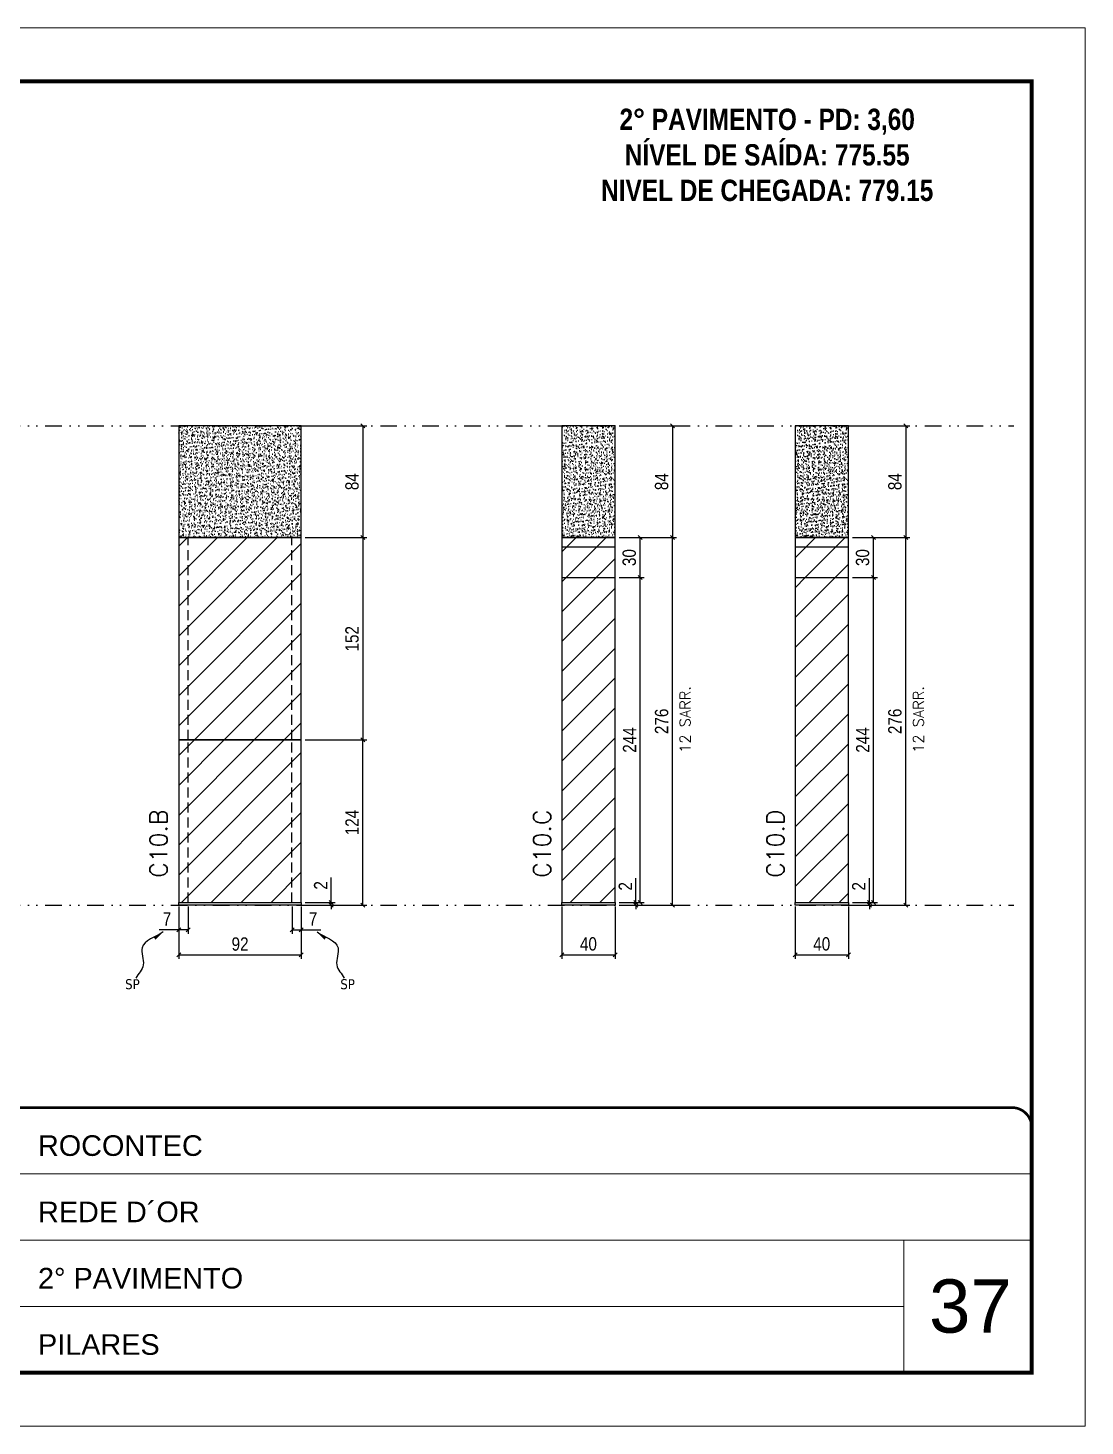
# Model space of a CAD drawing. Extents: x 2949 to 9203, y -16089 to 12527.
# Drawn here: x 3640 to 4434, y 1140 to 2190 of the extents above; entities that cross this region are included whole.
import ezdxf

# ---------------------------------------------------------------- set-up
doc = ezdxf.new("R2010")
doc.units = 0
for name, pattern in [('CONTINUO', [0]), ('DASHED', [0.75, 0.5, -0.25]), ('DIVIDE2', [0.625, 0.25, -0.125, 0, -0.125, 0, -0.125]), ('HIDDEN', [0.375, 0.25, -0.125])]:
    doc.linetypes.add(name, pattern=pattern)
for name, color, linetype, lineweight in [('CARIMBO', 255, 'Continuous', 9), ('Folhas', 255, 'Continuous', 9), ('Hachura', 251, 'Continuous', 9), ('SARRAFO DE PRESSAO', 251, 'DASHED', 9), ('Texto Seção', 7, 'Continuous', 15)]:
    doc.layers.add(name, color=color, linetype=linetype, lineweight=lineweight)
for name, color, linetype in [('COTA', 241, 'Continuous'), ('cotas', 4, 'Continuous'), ('NOMENCLATURA', 7, 'Continuous'), ('Nível', 160, 'Continuous'), ('Painéis', 200, 'Continuous'), ('SARR_2.2x7', 40, 'Continuous'), ('Sarrafo de Pressão', 42, 'HIDDEN'), ('texto', 7, 'Continuous')]:
    doc.layers.add(name, color=color, linetype=linetype)
doc.styles.add('ARIAL', font='arial.ttf')
doc.styles.add('COTA TECNICA', font='techl___.ttf', dxfattribs={"height": 10})
doc.styles.add('COTA TECNICA-50', font='techl___.ttf', dxfattribs={"height": 10})
doc.styles.add('REGUA-120', font='ROMANS.shx', dxfattribs={"height": 15})
doc.styles.add('ROMANC', font='techb___.ttf', dxfattribs={"height": 2.5})
doc.styles.add('ROMANS', font='romans.shx')
doc.styles.get("Standard").update_dxf_attribs({"font": 'arial.ttf'})
doc.dimstyles.new('COTA PAINEL-50', dxfattribs={"dimtxt": 10, "dimasz": 3, "dimexe": 3, "dimexo": 3, "dimgap": 3, "dimtad": 1, "dimdec": 1, "dimzin": 12, "dimdsep": 46, "dimtxsty": 'COTA TECNICA-50', "dimblk1": 'OBLIQUE', "dimblk2": 'OBLIQUE', "dimsah": 1, "dimcen": 0.9, "dimclrd": 4, "dimclre": 4, "dimclrt": 240, "dimadec": 1, "dimazin": 3, "dimtfac": 1, "dimtdec": 1, "dimtmove": 0, "dimatfit": 3, "dimfxl": 1, "dimtolj": 1, "dimtzin": 12, "dimarcsym": 0})
doc.dimstyles.new('PAINEL', dxfattribs={"dimtxt": 10, "dimasz": 3, "dimexe": 3, "dimexo": 3, "dimgap": 3, "dimtad": 1, "dimdec": 1, "dimzin": 12, "dimdsep": 46, "dimtxsty": 'COTA TECNICA', "dimblk1": 'OBLIQUE', "dimblk2": 'OBLIQUE', "dimsah": 1, "dimcen": 0.9, "dimclrd": 4, "dimclre": 4, "dimclrt": 240, "dimadec": 1, "dimazin": 3, "dimtfac": 1, "dimtdec": 1, "dimtmove": 0, "dimatfit": 3, "dimfxl": 1, "dimtolj": 1, "dimtzin": 12, "dimarcsym": 0})
doc.dimstyles.get("Standard").update_dxf_attribs({"dimtxt": 0.18, "dimasz": 0.18, "dimexe": 0.18, "dimexo": 0.0625, "dimgap": 0.09, "dimtad": 0, "dimtih": 1, "dimtoh": 1, "dimdec": 4, "dimzin": 0, "dimdsep": 46, "dimtxsty": 'Standard', "dimcen": 0.09, "dimadec": 0, "dimazin": 0, "dimtfac": 1, "dimtdec": 4, "dimtofl": 0, "dimtmove": 0, "dimatfit": 3, "dimfxl": 1, "dimtolj": 1, "dimtzin": 0, "dimarcsym": 0})

# ---------------------------------------------------------------- blocks, each defined once
blk = doc.blocks.new('9999999999')
at = {"color": 30, "linetype": 'CONTINUO'}
for p, q in [((98564.6, 34379.6), (99584, 34379.6)), ((98564.6, 34329.8), (99488, 34329.8)), ((99584, 34329.8), (99488, 34329.8)), ((99488, 34329.8), (99488, 34230.2)), ((98564.6, 34280), (99488, 34280))]:
    blk.add_line(p, q, dxfattribs=at)
at = {"color": 30, "linetype": 'CONTINUO', "const_width": 2}
blk.add_lwpolyline([(99584, 34230.2), (99584, 34414.4, 0.414214), (99569, 34429.4), (98229, 34429.4, 0.414214), (98214, 34414.4), (98214, 34245.2, 0.414214), (98229, 34230.2), (99584, 34230.2)], format="xyb", dxfattribs=at)
at = {"layer": 'Folhas'}
blk.add_lwpolyline([(98139, 34190.2), (99624, 34190.2), (99624, 35240.2), (98139, 35240.2)], close=True, dxfattribs=at)
at = {"layer": 'Folhas', "color": 30, "const_width": 3}
blk.add_lwpolyline([(98214, 34230.2), (99584, 34230.2), (99584, 35200.2), (98214, 35200.2)], close=True, dxfattribs=at)
at = {"color": 7, "linetype": 'Continuous', "ltscale": 5, "style": 'ARIAL'}
for s, height, p in [('ROCONTEC', 15.48, (98837.7, 34393.1)), ('REDE D´OR', 15.48, (98837.7, 34343.3)), ('2° PAVIMENTO', 15.483, (98837.7, 34293.5)), ('PILARES', 15.48, (98837.7, 34243.7))]:
    blk.add_text(s, height=height, dxfattribs=at).set_placement(p)
blk = doc.blocks.new('_Oblique')
at = {"color": 0, "linetype": 'ByBlock', "lineweight": -2}
blk.add_line((-0.5, -0.5), (0.5, 0.5), dxfattribs=at)
blk = doc.blocks.new('*D1246')
at = {"layer": 'COTA', "color": 4, "lineweight": -2, "transparency": 16777216}
for p, q in [((3753.5, 1529.8), (3753.5, 1490.4)), ((3845.5, 1529.8), (3845.5, 1490.4)), ((3753.5, 1493.4), (3845.5, 1493.4))]:
    blk.add_line(p, q, dxfattribs=at)
at = {"layer": 'Defpoints', "color": 0, "transparency": 16777216}
for p in [(3753.5, 1532.8), (3845.5, 1532.8), (3845.5, 1493.4)]:
    blk.add_point(p, dxfattribs=at)
at = {"layer": 'COTA', "color": 4, "lineweight": -2, "transparency": 16777216, "xscale": 3, "yscale": 3, "zscale": 3, "rotation": 180}
blk.add_blockref('_Oblique', (3753.5, 1493.4), dxfattribs=at)
at = {"layer": 'COTA', "color": 4, "lineweight": -2, "transparency": 16777216, "xscale": 3, "yscale": 3, "zscale": 3}
blk.add_blockref('_Oblique', (3845.5, 1493.4), dxfattribs=at)
at = {"layer": 'COTA', "color": 240, "transparency": 16777216, "insert": (3799.5, 1501.5), "char_height": 10, "attachment_point": 5, "style": 'COTA TECNICA'}
blk.add_mtext('\\A1;92', dxfattribs=at)
blk = doc.blocks.new('*D1247')
at = {"layer": 'COTA', "color": 4, "lineweight": -2, "transparency": 16777216}
for p, q in [((3848.5, 1654.8), (3894.7, 1654.8)), ((3891.7, 1530.8), (3891.7, 1654.8)), ((3848.5, 1530.8), (3894.7, 1530.8))]:
    blk.add_line(p, q, dxfattribs=at)
at = {"layer": 'Defpoints', "color": 0, "transparency": 16777216}
for p in [(3845.5, 1654.8), (3891.7, 1654.8), (3845.5, 1530.8)]:
    blk.add_point(p, dxfattribs=at)
at = {"layer": 'COTA', "color": 4, "lineweight": -2, "transparency": 16777216, "xscale": 3, "yscale": 3, "zscale": 3}
for p, rotation in [((3891.7, 1654.8), 90), ((3891.7, 1530.8), 270)]:
    blk.add_blockref('_Oblique', p, dxfattribs=dict(at, rotation=rotation))
at = {"layer": 'COTA', "color": 240, "transparency": 16777216, "insert": (3883.6, 1592.8), "char_height": 10, "attachment_point": 5, "rotation": 90, "style": 'COTA TECNICA-50'}
blk.add_mtext('\\A1;124', dxfattribs=at)
blk = doc.blocks.new('*D1248')
at = {"layer": 'COTA', "color": 4, "lineweight": -2, "transparency": 16777216}
for p, q in [((3868, 1532.8), (3868, 1551.6)), ((3848.5, 1532.8), (3871, 1532.8)), ((3848.5, 1530.8), (3871, 1530.8)), ((3868, 1530.8), (3868, 1532.8)), ((3868, 1530.8), (3868, 1527.8))]:
    blk.add_line(p, q, dxfattribs=at)
at = {"layer": 'Defpoints', "color": 0, "transparency": 16777216}
for p in [(3845.5, 1532.8), (3845.5, 1530.8), (3868, 1530.8)]:
    blk.add_point(p, dxfattribs=at)
at = {"layer": 'COTA', "color": 4, "lineweight": -2, "transparency": 16777216, "xscale": 3, "yscale": 3, "zscale": 3}
for p, rotation in [((3868, 1532.8), 270), ((3868, 1530.8), 90)]:
    blk.add_blockref('_Oblique', p, dxfattribs=dict(at, rotation=rotation))
at = {"layer": 'COTA', "color": 240, "transparency": 16777216, "insert": (3860, 1545.6), "char_height": 10, "attachment_point": 5, "rotation": 90, "style": 'COTA TECNICA-50'}
blk.add_mtext('\\A1;2', dxfattribs=at)
blk = doc.blocks.new('*D1249')
at = {"layer": 'COTA', "color": 4, "linetype": 'ByBlock', "lineweight": -2, "transparency": 16777216}
for p, q in [((3848.5, 1890.8), (3894.7, 1890.8)), ((3891.7, 1890.8), (3891.7, 1806.8)), ((3848.5, 1806.8), (3894.7, 1806.8))]:
    blk.add_line(p, q, dxfattribs=at)
at = {"layer": 'Defpoints', "color": 0, "linetype": 'ByBlock', "transparency": 16777216}
for p in [(3845.5, 1890.8), (3845.5, 1806.8), (3891.7, 1806.8)]:
    blk.add_point(p, dxfattribs=at)
at = {"layer": 'COTA', "color": 4, "linetype": 'ByBlock', "lineweight": -2, "transparency": 16777216, "xscale": 3, "yscale": 3, "zscale": 3}
for p, rotation in [((3891.7, 1890.8), 90), ((3891.7, 1806.8), 270)]:
    blk.add_blockref('_Oblique', p, dxfattribs=dict(at, rotation=rotation))
at = {"layer": 'COTA', "color": 240, "linetype": 'ByBlock', "transparency": 16777216, "insert": (3883.6, 1848.8), "char_height": 10, "attachment_point": 5, "rotation": 90, "style": 'COTA TECNICA'}
blk.add_mtext('\\A1;84', dxfattribs=at)
blk = doc.blocks.new('*D1270')
at = {"layer": 'COTA', "color": 4, "linetype": 'ByBlock', "lineweight": -2, "transparency": 16777216}
for p, q in [((3848.5, 1806.8), (3894.7, 1806.8)), ((3891.7, 1806.8), (3891.7, 1654.8)), ((3848.5, 1654.8), (3894.7, 1654.8))]:
    blk.add_line(p, q, dxfattribs=at)
at = {"layer": 'Defpoints', "color": 0, "linetype": 'ByBlock', "transparency": 16777216}
for p in [(3845.5, 1806.8), (3845.5, 1654.8), (3891.7, 1654.8)]:
    blk.add_point(p, dxfattribs=at)
at = {"layer": 'COTA', "color": 4, "linetype": 'ByBlock', "lineweight": -2, "transparency": 16777216, "xscale": 3, "yscale": 3, "zscale": 3}
for p, rotation in [((3891.7, 1806.8), 90), ((3891.7, 1654.8), 270)]:
    blk.add_blockref('_Oblique', p, dxfattribs=dict(at, rotation=rotation))
at = {"layer": 'COTA', "color": 240, "linetype": 'ByBlock', "transparency": 16777216, "insert": (3883.6, 1730.8), "char_height": 10, "attachment_point": 5, "rotation": 90, "style": 'COTA TECNICA'}
blk.add_mtext('\\A1;152', dxfattribs=at)
blk = doc.blocks.new('*D1250')
at = {"layer": 'COTA', "color": 4, "lineweight": -2, "transparency": 16777216}
for p, q in [((4041.1, 1529.8), (4041.1, 1490.5)), ((4081.1, 1529.8), (4081.1, 1490.5)), ((4041.1, 1493.5), (4081.1, 1493.5))]:
    blk.add_line(p, q, dxfattribs=at)
at = {"layer": 'Defpoints', "color": 0, "transparency": 16777216}
for p in [(4041.1, 1532.8), (4081.1, 1532.8), (4081.1, 1493.5)]:
    blk.add_point(p, dxfattribs=at)
at = {"layer": 'COTA', "color": 4, "lineweight": -2, "transparency": 16777216, "xscale": 3, "yscale": 3, "zscale": 3, "rotation": 180}
blk.add_blockref('_Oblique', (4041.1, 1493.5), dxfattribs=at)
at = {"layer": 'COTA', "color": 4, "lineweight": -2, "transparency": 16777216, "xscale": 3, "yscale": 3, "zscale": 3}
blk.add_blockref('_Oblique', (4081.1, 1493.5), dxfattribs=at)
at = {"layer": 'COTA', "color": 240, "transparency": 16777216, "insert": (4061.1, 1501.6), "char_height": 10, "attachment_point": 5, "style": 'COTA TECNICA'}
blk.add_mtext('\\A1;40', dxfattribs=at)
blk = doc.blocks.new('*D1251')
at = {"layer": 'COTA', "color": 4, "lineweight": -2, "transparency": 16777216}
for p, q in [((4084.1, 1806.8), (4127.2, 1806.8)), ((4124.2, 1530.8), (4124.2, 1806.8)), ((4084.1, 1530.8), (4127.2, 1530.8))]:
    blk.add_line(p, q, dxfattribs=at)
at = {"layer": 'Defpoints', "color": 0, "transparency": 16777216}
for p in [(4081.1, 1806.8), (4124.2, 1806.8), (4081.1, 1530.8)]:
    blk.add_point(p, dxfattribs=at)
at = {"layer": 'COTA', "color": 4, "lineweight": -2, "transparency": 16777216, "xscale": 3, "yscale": 3, "zscale": 3}
for p, rotation in [((4124.2, 1806.8), 90), ((4124.2, 1530.8), 270)]:
    blk.add_blockref('_Oblique', p, dxfattribs=dict(at, rotation=rotation))
at = {"layer": 'COTA', "color": 240, "transparency": 16777216, "insert": (4116.1, 1668.8), "char_height": 10, "attachment_point": 5, "rotation": 90, "style": 'COTA TECNICA'}
blk.add_mtext('\\A1;276', dxfattribs=at)
blk = doc.blocks.new('*D1252')
at = {"layer": 'COTA', "color": 4, "lineweight": -2, "transparency": 16777216}
for p, q in [((4096.8, 1532.8), (4096.8, 1551)), ((4084.1, 1532.8), (4099.8, 1532.8)), ((4084.1, 1530.8), (4099.8, 1530.8)), ((4096.8, 1530.8), (4096.8, 1532.8)), ((4096.8, 1530.8), (4096.8, 1527.8))]:
    blk.add_line(p, q, dxfattribs=at)
at = {"layer": 'Defpoints', "color": 0, "transparency": 16777216}
for p in [(4081.1, 1532.8), (4081.1, 1530.8), (4096.8, 1532.8)]:
    blk.add_point(p, dxfattribs=at)
at = {"layer": 'COTA', "color": 4, "lineweight": -2, "transparency": 16777216, "xscale": 3, "yscale": 3, "zscale": 3}
for p, rotation in [((4096.8, 1532.8), 270), ((4096.8, 1530.8), 90)]:
    blk.add_blockref('_Oblique', p, dxfattribs=dict(at, rotation=rotation))
at = {"layer": 'COTA', "color": 240, "transparency": 16777216, "insert": (4088.8, 1544.9), "char_height": 10, "attachment_point": 5, "rotation": 90, "style": 'COTA TECNICA-50'}
blk.add_mtext('\\A1;2', dxfattribs=at)
blk = doc.blocks.new('*D1271')
at = {"layer": 'COTA', "color": 4, "linetype": 'ByBlock', "lineweight": -2, "transparency": 16777216}
for p, q in [((4084.1, 1776.8), (4103, 1776.8)), ((4100, 1532.8), (4100, 1776.8)), ((4084.1, 1532.8), (4103, 1532.8))]:
    blk.add_line(p, q, dxfattribs=at)
at = {"layer": 'Defpoints', "color": 0, "linetype": 'ByBlock', "transparency": 16777216}
for p in [(4081.1, 1776.8), (4100, 1776.8), (4081.1, 1532.8)]:
    blk.add_point(p, dxfattribs=at)
at = {"layer": 'COTA', "color": 4, "linetype": 'ByBlock', "lineweight": -2, "transparency": 16777216, "xscale": 3, "yscale": 3, "zscale": 3}
for p, rotation in [((4100, 1776.8), 90), ((4100, 1532.8), 270)]:
    blk.add_blockref('_Oblique', p, dxfattribs=dict(at, rotation=rotation))
at = {"layer": 'COTA', "color": 240, "linetype": 'ByBlock', "transparency": 16777216, "insert": (4092, 1654.8), "char_height": 10, "attachment_point": 5, "rotation": 90, "style": 'COTA TECNICA'}
blk.add_mtext('\\A1;244', dxfattribs=at)
blk = doc.blocks.new('*D1272')
at = {"layer": 'COTA', "color": 4, "linetype": 'ByBlock', "lineweight": -2, "transparency": 16777216}
for p, q in [((4084.1, 1806.8), (4103, 1806.8)), ((4100, 1776.8), (4100, 1806.8)), ((4084.1, 1776.8), (4103, 1776.8))]:
    blk.add_line(p, q, dxfattribs=at)
at = {"layer": 'Defpoints', "color": 0, "linetype": 'ByBlock', "transparency": 16777216}
for p in [(4081.1, 1806.8), (4100, 1806.8), (4081.1, 1776.8)]:
    blk.add_point(p, dxfattribs=at)
at = {"layer": 'COTA', "color": 4, "linetype": 'ByBlock', "lineweight": -2, "transparency": 16777216, "xscale": 3, "yscale": 3, "zscale": 3}
for p, rotation in [((4100, 1806.8), 90), ((4100, 1776.8), 270)]:
    blk.add_blockref('_Oblique', p, dxfattribs=dict(at, rotation=rotation))
at = {"layer": 'COTA', "color": 240, "linetype": 'ByBlock', "transparency": 16777216, "insert": (4091.8, 1791.8), "char_height": 10, "attachment_point": 5, "rotation": 90, "style": 'COTA TECNICA'}
blk.add_mtext('\\A1;30', dxfattribs=at)
blk = doc.blocks.new('*D1253')
at = {"layer": 'COTA', "color": 4, "lineweight": -2, "transparency": 16777216}
for p, q in [((4216.3, 1529.8), (4216.3, 1490.5)), ((4256.3, 1529.8), (4256.3, 1490.5)), ((4216.3, 1493.5), (4256.3, 1493.5))]:
    blk.add_line(p, q, dxfattribs=at)
at = {"layer": 'Defpoints', "color": 0, "transparency": 16777216}
for p in [(4216.3, 1532.8), (4256.3, 1532.8), (4256.3, 1493.5)]:
    blk.add_point(p, dxfattribs=at)
at = {"layer": 'COTA', "color": 4, "lineweight": -2, "transparency": 16777216, "xscale": 3, "yscale": 3, "zscale": 3, "rotation": 180}
blk.add_blockref('_Oblique', (4216.3, 1493.5), dxfattribs=at)
at = {"layer": 'COTA', "color": 4, "lineweight": -2, "transparency": 16777216, "xscale": 3, "yscale": 3, "zscale": 3}
blk.add_blockref('_Oblique', (4256.3, 1493.5), dxfattribs=at)
at = {"layer": 'COTA', "color": 240, "transparency": 16777216, "insert": (4236.3, 1501.6), "char_height": 10, "attachment_point": 5, "style": 'COTA TECNICA'}
blk.add_mtext('\\A1;40', dxfattribs=at)
blk = doc.blocks.new('*D1254')
at = {"layer": 'COTA', "color": 4, "lineweight": -2, "transparency": 16777216}
for p, q in [((4259.3, 1806.8), (4302.4, 1806.8)), ((4299.4, 1530.8), (4299.4, 1806.8)), ((4259.3, 1530.8), (4302.4, 1530.8))]:
    blk.add_line(p, q, dxfattribs=at)
at = {"layer": 'Defpoints', "color": 0, "transparency": 16777216}
for p in [(4256.3, 1806.8), (4299.4, 1806.8), (4256.3, 1530.8)]:
    blk.add_point(p, dxfattribs=at)
at = {"layer": 'COTA', "color": 4, "lineweight": -2, "transparency": 16777216, "xscale": 3, "yscale": 3, "zscale": 3}
for p, rotation in [((4299.4, 1806.8), 90), ((4299.4, 1530.8), 270)]:
    blk.add_blockref('_Oblique', p, dxfattribs=dict(at, rotation=rotation))
at = {"layer": 'COTA', "color": 240, "transparency": 16777216, "insert": (4291.3, 1668.8), "char_height": 10, "attachment_point": 5, "rotation": 90, "style": 'COTA TECNICA'}
blk.add_mtext('\\A1;276', dxfattribs=at)
blk = doc.blocks.new('*D1255')
at = {"layer": 'COTA', "color": 4, "lineweight": -2, "transparency": 16777216}
for p, q in [((4272.1, 1532.8), (4272.1, 1551)), ((4259.3, 1532.8), (4275.1, 1532.8)), ((4259.3, 1530.8), (4275.1, 1530.8)), ((4272.1, 1530.8), (4272.1, 1532.8)), ((4272.1, 1530.8), (4272.1, 1527.8))]:
    blk.add_line(p, q, dxfattribs=at)
at = {"layer": 'Defpoints', "color": 0, "transparency": 16777216}
for p in [(4256.3, 1532.8), (4256.3, 1530.8), (4272.1, 1532.8)]:
    blk.add_point(p, dxfattribs=at)
at = {"layer": 'COTA', "color": 4, "lineweight": -2, "transparency": 16777216, "xscale": 3, "yscale": 3, "zscale": 3}
for p, rotation in [((4272.1, 1532.8), 270), ((4272.1, 1530.8), 90)]:
    blk.add_blockref('_Oblique', p, dxfattribs=dict(at, rotation=rotation))
at = {"layer": 'COTA', "color": 240, "transparency": 16777216, "insert": (4264.1, 1544.9), "char_height": 10, "attachment_point": 5, "rotation": 90, "style": 'COTA TECNICA-50'}
blk.add_mtext('\\A1;2', dxfattribs=at)
blk = doc.blocks.new('*D1273')
at = {"layer": 'COTA', "color": 4, "linetype": 'ByBlock', "lineweight": -2, "transparency": 16777216}
for p, q in [((4259.3, 1776.8), (4278.2, 1776.8)), ((4275.2, 1532.8), (4275.2, 1776.8)), ((4259.3, 1532.8), (4278.2, 1532.8))]:
    blk.add_line(p, q, dxfattribs=at)
at = {"layer": 'Defpoints', "color": 0, "linetype": 'ByBlock', "transparency": 16777216}
for p in [(4256.3, 1776.8), (4275.2, 1776.8), (4256.3, 1532.8)]:
    blk.add_point(p, dxfattribs=at)
at = {"layer": 'COTA', "color": 4, "linetype": 'ByBlock', "lineweight": -2, "transparency": 16777216, "xscale": 3, "yscale": 3, "zscale": 3}
for p, rotation in [((4275.2, 1776.8), 90), ((4275.2, 1532.8), 270)]:
    blk.add_blockref('_Oblique', p, dxfattribs=dict(at, rotation=rotation))
at = {"layer": 'COTA', "color": 240, "linetype": 'ByBlock', "transparency": 16777216, "insert": (4267.1, 1654.8), "char_height": 10, "attachment_point": 5, "rotation": 90, "style": 'COTA TECNICA'}
blk.add_mtext('\\A1;244', dxfattribs=at)
blk = doc.blocks.new('*D1274')
at = {"layer": 'COTA', "color": 4, "linetype": 'ByBlock', "lineweight": -2, "transparency": 16777216}
for p, q in [((4259.3, 1806.8), (4278.2, 1806.8)), ((4275.2, 1776.8), (4275.2, 1806.8)), ((4259.3, 1776.8), (4278.2, 1776.8))]:
    blk.add_line(p, q, dxfattribs=at)
at = {"layer": 'Defpoints', "color": 0, "linetype": 'ByBlock', "transparency": 16777216}
for p in [(4256.3, 1806.8), (4275.2, 1806.8), (4256.3, 1776.8)]:
    blk.add_point(p, dxfattribs=at)
at = {"layer": 'COTA', "color": 4, "linetype": 'ByBlock', "lineweight": -2, "transparency": 16777216, "xscale": 3, "yscale": 3, "zscale": 3}
for p, rotation in [((4275.2, 1806.8), 90), ((4275.2, 1776.8), 270)]:
    blk.add_blockref('_Oblique', p, dxfattribs=dict(at, rotation=rotation))
at = {"layer": 'COTA', "color": 240, "linetype": 'ByBlock', "transparency": 16777216, "insert": (4267, 1791.8), "char_height": 10, "attachment_point": 5, "rotation": 90, "style": 'COTA TECNICA'}
blk.add_mtext('\\A1;30', dxfattribs=at)
blk = doc.blocks.new('*D1275')
at = {"layer": 'cotas', "color": 4, "linetype": 'ByBlock', "lineweight": -2, "transparency": 16777216}
for p, q in [((4084.1, 1890.8), (4127.2, 1890.8)), ((4124.2, 1890.8), (4124.2, 1806.8)), ((4084.1, 1806.8), (4127.2, 1806.8))]:
    blk.add_line(p, q, dxfattribs=at)
at = {"layer": 'Defpoints', "color": 0, "linetype": 'ByBlock', "transparency": 16777216}
for p in [(4081.1, 1890.8), (4081.1, 1806.8), (4124.2, 1806.8)]:
    blk.add_point(p, dxfattribs=at)
at = {"layer": 'cotas', "color": 4, "linetype": 'ByBlock', "lineweight": -2, "transparency": 16777216, "xscale": 3, "yscale": 3, "zscale": 3}
for p, rotation in [((4124.2, 1890.8), 90), ((4124.2, 1806.8), 270)]:
    blk.add_blockref('_Oblique', p, dxfattribs=dict(at, rotation=rotation))
at = {"layer": 'cotas', "color": 240, "linetype": 'ByBlock', "transparency": 16777216, "insert": (4116.1, 1848.8), "char_height": 10, "attachment_point": 5, "rotation": 90, "style": 'COTA TECNICA'}
blk.add_mtext('\\A1;84', dxfattribs=at)
blk = doc.blocks.new('*D1276')
at = {"layer": 'cotas', "color": 4, "linetype": 'ByBlock', "lineweight": -2, "transparency": 16777216}
for p, q in [((4259.3, 1890.8), (4302.4, 1890.8)), ((4299.4, 1890.8), (4299.4, 1806.8)), ((4259.3, 1806.8), (4302.4, 1806.8))]:
    blk.add_line(p, q, dxfattribs=at)
at = {"layer": 'Defpoints', "color": 0, "linetype": 'ByBlock', "transparency": 16777216}
for p in [(4256.3, 1890.8), (4256.3, 1806.8), (4299.4, 1806.8)]:
    blk.add_point(p, dxfattribs=at)
at = {"layer": 'cotas', "color": 4, "linetype": 'ByBlock', "lineweight": -2, "transparency": 16777216, "xscale": 3, "yscale": 3, "zscale": 3}
for p, rotation in [((4299.4, 1890.8), 90), ((4299.4, 1806.8), 270)]:
    blk.add_blockref('_Oblique', p, dxfattribs=dict(at, rotation=rotation))
at = {"layer": 'cotas', "color": 240, "linetype": 'ByBlock', "transparency": 16777216, "insert": (4291.3, 1848.8), "char_height": 10, "attachment_point": 5, "rotation": 90, "style": 'COTA TECNICA'}
blk.add_mtext('\\A1;84', dxfattribs=at)
blk = doc.blocks.new('*D1258')
at = {"layer": 'COTA', "color": 4, "lineweight": -2, "transparency": 16777216}
for p, q in [((3753.5, 1527.8), (3753.5, 1509.3)), ((3760.5, 1529.8), (3760.5, 1509.3)), ((3753.5, 1512.3), (3738.7, 1512.3)), ((3760.5, 1512.3), (3753.5, 1512.3))]:
    blk.add_line(p, q, dxfattribs=at)
at = {"layer": 'Defpoints', "color": 0, "transparency": 16777216}
for p in [(3753.5, 1530.8), (3760.5, 1532.8), (3753.5, 1512.3)]:
    blk.add_point(p, dxfattribs=at)
at = {"layer": 'COTA', "color": 4, "lineweight": -2, "transparency": 16777216, "xscale": 3, "yscale": 3, "zscale": 3, "rotation": 180}
blk.add_blockref('_Oblique', (3753.5, 1512.3), dxfattribs=at)
at = {"layer": 'COTA', "color": 4, "lineweight": -2, "transparency": 16777216, "xscale": 3, "yscale": 3, "zscale": 3}
blk.add_blockref('_Oblique', (3760.5, 1512.3), dxfattribs=at)
at = {"layer": 'COTA', "color": 240, "transparency": 16777216, "insert": (3744.6, 1520.4), "char_height": 10, "attachment_point": 5, "style": 'COTA TECNICA-50'}
blk.add_mtext('\\A1;7', dxfattribs=at)
blk = doc.blocks.new('*D1259')
at = {"layer": 'COTA', "color": 4, "lineweight": -2, "transparency": 16777216}
for p, q in [((3838.5, 1529.8), (3838.5, 1509.3)), ((3845.5, 1527.8), (3845.5, 1509.3)), ((3838.5, 1512.3), (3845.5, 1512.3)), ((3845.5, 1512.3), (3860.2, 1512.3))]:
    blk.add_line(p, q, dxfattribs=at)
at = {"layer": 'Defpoints', "color": 0, "transparency": 16777216}
for p in [(3838.5, 1532.8), (3845.5, 1530.8), (3845.5, 1512.3)]:
    blk.add_point(p, dxfattribs=at)
at = {"layer": 'COTA', "color": 4, "lineweight": -2, "transparency": 16777216, "xscale": 3, "yscale": 3, "zscale": 3, "rotation": 180}
blk.add_blockref('_Oblique', (3838.5, 1512.3), dxfattribs=at)
at = {"layer": 'COTA', "color": 4, "lineweight": -2, "transparency": 16777216, "xscale": 3, "yscale": 3, "zscale": 3}
blk.add_blockref('_Oblique', (3845.5, 1512.3), dxfattribs=at)
at = {"layer": 'COTA', "color": 240, "transparency": 16777216, "insert": (3854.3, 1520.4), "char_height": 10, "attachment_point": 5, "style": 'COTA TECNICA-50'}
blk.add_mtext('\\A1;7', dxfattribs=at)

msp = doc.modelspace()

# ---------------------------------------------------------------- hatches: boundary and pattern name
at = {"layer": 'COTA', "linetype": 'ByBlock'}
h = msp.add_hatch(dxfattribs=at)
h.set_pattern_fill('AR-CONC', color=256, scale=0.03)
h.set_pattern_definition([(50, (-126085.4665, -23839.0456), (5.46554007, -0.47817257), [0.5715, -6.2865]), (355, (-126085.4665, -23839.0456), (-1.05730264, 5.73170536), [0.4572, -5.02921753]), (100.4514447, (-126085.011, -23839.0855), (4.40823741, 5.25353256), [0.48570026, -5.34270734]), (46.1842, (-126085.4665, -23837.5216), (8.13237123, -1.26126984), [0.85725, -9.42975]), (96.6355576, (-126084.789, -23837.627), (7.122124, 7.42278374), [0.7285507, -8.01406824]), (351.184151, (-126085.4665, -23837.522), (7.122124, 7.42278374), [0.685799, -7.54379196]), (21, (-126084.7045, -23837.9026), (4.54843174, -3.06795595), [0.5715, -6.2865]), (326, (-126084.7045, -23837.9026), (1.85406085, 5.52563898), [0.4572, -5.0292]), (71.451445, (-126084.3255, -23838.1583), (6.40249258, 2.45768307), [0.48570026, -5.34269813]), (37.5, (-126085.4665, -23839.0456), (0.092658098, 2.536651166), [0, -4.96824, 0, -5.1054, 0, -5.04825]), (7.5, (-126085.4665, -23839.0456), (2.004589875, 3.005417245), [0, -2.91084, 0, -4.85394, 0, -1.92405]), (327.5, (-126087.1658, -23839.0456), (4.067717855, -0.17186232), [0, -1.905, 0, -5.9436, 0, -7.8867]), (317.5, (-126087.9278, -23839.0456), (4.44387544, 0.76279473), [0, -2.4765, 0, -3.94716, 0, -5.6007])])
h.paths.add_polyline_path([(3753.46, 1890.84), (3753.46, 1806.84), (3845.46, 1806.84), (3845.46, 1890.84)])
h = msp.add_hatch(dxfattribs=at)
h.set_pattern_fill('AR-CONC', color=256, scale=0.03)
h.set_pattern_definition([(50, (-126085.4665, -23862.0456), (5.46554007, -0.47817257), [0.5715, -6.2865]), (355, (-126085.4665, -23862.0456), (-1.05730264, 5.73170536), [0.4572, -5.02921753]), (100.4514447, (-126085.011, -23862.0855), (4.40823741, 5.25353256), [0.48570026, -5.34270734]), (46.1842, (-126085.4665, -23860.5216), (8.13237123, -1.26126984), [0.85725, -9.42975]), (96.6355576, (-126084.789, -23860.627), (7.122124, 7.42278374), [0.7285507, -8.01406824]), (351.184151, (-126085.4665, -23860.522), (7.122124, 7.42278374), [0.685799, -7.54379196]), (21, (-126084.7045, -23860.9026), (4.54843174, -3.06795595), [0.5715, -6.2865]), (326, (-126084.7045, -23860.9026), (1.85406085, 5.52563898), [0.4572, -5.0292]), (71.451445, (-126084.3255, -23861.1583), (6.40249258, 2.45768307), [0.48570026, -5.34269813]), (37.5, (-126085.4665, -23862.0456), (0.092658098, 2.536651166), [0, -4.96824, 0, -5.1054, 0, -5.04825]), (7.5, (-126085.4665, -23862.0456), (2.004589875, 3.005417245), [0, -2.91084, 0, -4.85394, 0, -1.92405]), (327.5, (-126087.1658, -23862.0456), (4.067717855, -0.17186232), [0, -1.905, 0, -5.9436, 0, -7.8867]), (317.5, (-126087.9278, -23862.0456), (4.44387544, 0.76279473), [0, -2.4765, 0, -3.94716, 0, -5.6007])])
h.paths.add_polyline_path([(4081.14, 1890.84), (4041.14, 1890.84), (4041.14, 1806.84), (4081.14, 1806.84)])
h = msp.add_hatch(dxfattribs=at)
h.set_pattern_fill('AR-CONC', color=256, scale=0.03)
h.set_pattern_definition([(50, (-125910.294, -23862.0456), (5.46554007, -0.47817257), [0.5715, -6.2865]), (355, (-125910.294, -23862.0456), (-1.05730264, 5.73170536), [0.4572, -5.02921753]), (100.4514447, (-125909.8384, -23862.0855), (4.40823741, 5.25353256), [0.48570026, -5.34270734]), (46.1842, (-125910.294, -23860.5216), (8.13237123, -1.26126984), [0.85725, -9.42975]), (96.6355576, (-125909.616, -23860.627), (7.122124, 7.42278374), [0.7285507, -8.01406824]), (351.184151, (-125910.294, -23860.522), (7.122124, 7.42278374), [0.685799, -7.54379196]), (21, (-125909.532, -23860.9026), (4.54843174, -3.06795595), [0.5715, -6.2865]), (326, (-125909.532, -23860.9026), (1.85406085, 5.52563898), [0.4572, -5.0292]), (71.451445, (-125909.153, -23861.1583), (6.40249258, 2.45768307), [0.48570026, -5.34269813]), (37.5, (-125910.2939, -23862.0456), (0.092658098, 2.536651166), [0, -4.96824, 0, -5.1054, 0, -5.04825]), (7.5, (-125910.2939, -23862.0456), (2.004589875, 3.005417245), [0, -2.91084, 0, -4.85394, 0, -1.92405]), (327.5, (-125911.9931, -23862.0456), (4.067717855, -0.17186232), [0, -1.905, 0, -5.9436, 0, -7.8867]), (317.5, (-125912.755, -23862.0456), (4.44387544, 0.76279473), [0, -2.4765, 0, -3.94716, 0, -5.6007])])
h.paths.add_polyline_path([(4256.31, 1890.84), (4216.31, 1890.84), (4216.31, 1806.84), (4256.31, 1806.84)])
at = {"layer": 'Hachura'}
h = msp.add_hatch(dxfattribs=at)
h.set_pattern_fill('ANSI31', color=256, scale=5)
h.paths.add_polyline_path([(3845.46, 1806.84), (3753.46, 1806.84), (3753.46, 1654.84), (3845.46, 1654.84)])
h = msp.add_hatch(dxfattribs=at)
h.set_pattern_fill('ANSI31', color=256, scale=5)
h.paths.add_polyline_path([(4081.14, 1806.84), (4041.14, 1806.84), (4041.14, 1776.84), (4081.14, 1776.84)])
h = msp.add_hatch(dxfattribs=at)
h.set_pattern_fill('ANSI31', color=256, scale=5)
h.paths.add_polyline_path([(4256.31, 1806.84), (4216.31, 1806.84), (4216.31, 1776.84), (4256.31, 1776.84)])
h = msp.add_hatch(dxfattribs=at)
h.set_pattern_fill('ANSI31', color=256, scale=5)
h.paths.add_polyline_path([(4081.14, 1776.84), (4041.14, 1776.84), (4041.14, 1532.84), (4081.14, 1532.84)])
h = msp.add_hatch(dxfattribs=at)
h.set_pattern_fill('ANSI31', color=256, scale=5)
h.paths.add_polyline_path([(4256.31, 1776.84), (4216.31, 1776.84), (4216.31, 1532.84), (4256.31, 1532.84)])
h = msp.add_hatch(dxfattribs=at)
h.set_pattern_fill('ANSI31', color=256, scale=5)
h.paths.add_polyline_path([(3845.46, 1654.84), (3753.46, 1654.84), (3753.46, 1532.84), (3845.46, 1532.84)])

# ---------------------------------------------------------------- linework, layer by layer
at = {"layer": 'COTA', "linetype": 'ByBlock'}
for points in [[(3753.46, 1806.84), (3845.46, 1806.84), (3845.46, 1890.84), (3753.46, 1890.84)], [(4041.14, 1806.84), (4081.14, 1806.84), (4081.14, 1890.84), (4041.14, 1890.84)], [(4216.31, 1806.84), (4256.31, 1806.84), (4256.31, 1890.84), (4216.31, 1890.84)]]:
    msp.add_lwpolyline(points, close=True, dxfattribs=at)
at = {"layer": 'Nível', "color": 4, "linetype": 'DIVIDE2', "ltscale": 50}
for p, q in [((3370.19, 1890.84), (4380.53, 1890.84)), ((3370.19, 1530.84), (4380.53, 1530.84))]:
    msp.add_line(p, q, dxfattribs=at)
at = {"layer": 'Painéis'}
for p, q in [((3845.46, 1806.84), (3753.46, 1806.84)), ((4041.14, 1806.84), (4081.14, 1806.84)), ((4216.31, 1806.84), (4256.31, 1806.84)), ((4041.14, 1776.84), (4081.14, 1776.84)), ((4216.31, 1776.84), (4256.31, 1776.84))]:
    msp.add_line(p, q, dxfattribs=at)
for points in [[(3753.46, 1654.84), (3845.46, 1654.84), (3845.46, 1806.84), (3753.46, 1806.84)], [(4041.14, 1532.84), (4081.14, 1532.84), (4081.14, 1806.84), (4041.14, 1806.84)], [(4216.31, 1532.84), (4256.31, 1532.84), (4256.31, 1806.84), (4216.31, 1806.84)], [(3753.46, 1532.84), (3845.46, 1532.84), (3845.46, 1654.84), (3753.46, 1654.84)], [(3753.46, 1532.84), (3845.46, 1532.84), (3845.46, 1530.84), (3753.46, 1530.84)], [(4041.14, 1532.84), (4081.14, 1532.84), (4081.14, 1530.84), (4041.14, 1530.84)], [(4216.31, 1532.84), (4256.31, 1532.84), (4256.31, 1530.84), (4216.31, 1530.84)]]:
    msp.add_lwpolyline(points, close=True, dxfattribs=at)
at = {"layer": 'SARR_2.2x7'}
for p, q in [((4041.14, 1799.84), (4081.14, 1799.84)), ((4216.31, 1799.84), (4256.31, 1799.84))]:
    msp.add_line(p, q, dxfattribs=at)
at = {"layer": 'Sarrafo de Pressão', "ltscale": 30}
for p, q in [((3760.46, 1654.84), (3760.46, 1806.84)), ((3838.46, 1654.84), (3838.46, 1806.84)), ((3760.46, 1532.84), (3760.46, 1654.84)), ((3838.46, 1532.84), (3838.46, 1654.84))]:
    msp.add_line(p, q, dxfattribs=at)

# ---------------------------------------------------------------- block references
at = {"layer": 'SARRAFO DE PRESSAO', "color": 6, "linetype": 'ByBlock'}
msp.add_blockref('9999999999', (-95189.94, -33050.65), dxfattribs=at)

# ---------------------------------------------------------------- texts
at = {"layer": 'CARIMBO', "style": 'ARIAL'}
msp.add_text('37', height=40, dxfattribs=at).set_placement((4316.89, 1209.7))
at = {"layer": 'NOMENCLATURA', "color": 2, "insert": (4195.36, 2155.62), "char_height": 16, "attachment_point": 2, "style": 'ROMANC'}
msp.add_mtext_dynamic_manual_height_columns('\\P2° PAVIMENTO - PD: 3,60\\PNÍVEL DE SAÍDA: 775.55\\PNIVEL DE CHEGADA: 779.15', width=300.2766, gutter_width=1, heights=[0], dxfattribs=at)
at = {"layer": 'texto', "color": 0, "char_height": 7.5, "attachment_point": 5}
for insert in [(3718.68, 1471.35), (3880.24, 1471.35)]:
    msp.add_mtext('{\\fTahoma|b0|i0|c0|p34;\\C4;SP}', dxfattribs=dict(at, insert=insert))
at = {"layer": 'Texto Seção', "linetype": 'Continuous', "style": 'ROMANS'}
for p in [(4137.72, 1645.19), (4312.89, 1645.19)]:
    msp.add_text('12 SARR.', height=8, rotation=90, dxfattribs=at).set_placement(p)
at = {"layer": 'Texto Seção', "char_height": 13, "width": 285.3299, "attachment_point": 7, "rotation": 90, "style": 'REGUA-120'}
for s, insert in [('C10.B', (3744.79, 1551.31)), ('C10.C', (4032.8, 1551.31)), ('C10.D', (4207.98, 1551.31))]:
    msp.add_mtext(s, dxfattribs=dict(at, insert=insert))

# ---------------------------------------------------------------- dimensions: what is measured, and where the dimension line sits
at = {"layer": 'COTA', "linetype": 'ByBlock'}
dim = msp.add_linear_dim(base=(3891.7, 1806.84), p1=(3845.46, 1890.84), p2=(3845.46, 1806.84), angle=90, dimstyle='PAINEL', dxfattribs=at)
dim.commit()
dim.dimension.update_dxf_attribs({"geometry": '*D1249', "text_midpoint": (3891.7, 1848.84), "dimtype": 160})
for base, p1, p2, picture, middle in [((3891.7, 1654.84), (3845.46, 1806.84), (3845.46, 1654.84), '*D1270', (3883.59, 1730.84)), ((4100.04, 1806.84), (4081.14, 1776.84), (4081.14, 1806.84), '*D1272', (4091.82, 1791.84)), ((4275.22, 1806.84), (4256.31, 1776.84), (4256.31, 1806.84), '*D1274', (4267, 1791.84)), ((4100.04, 1776.84), (4081.14, 1532.84), (4081.14, 1776.84), '*D1271', (4091.97, 1654.84)), ((4275.22, 1776.84), (4256.31, 1532.84), (4256.31, 1776.84), '*D1273', (4267.14, 1654.84))]:
    dim = msp.add_linear_dim(base=base, p1=p1, p2=p2, angle=90, dimstyle='PAINEL', dxfattribs=at)
    dim.commit()
    dim.dimension.update_dxf_attribs({"geometry": picture, "text_midpoint": middle})
at = {"layer": 'COTA'}
for base, p1, p2, picture, middle in [((4124.22, 1806.84), (4081.14, 1530.84), (4081.14, 1806.84), '*D1251', (4116.12, 1668.84)), ((4299.39, 1806.84), (4256.31, 1530.84), (4256.31, 1806.84), '*D1254', (4291.29, 1668.84))]:
    dim = msp.add_linear_dim(base=base, p1=p1, p2=p2, angle=90, dimstyle='PAINEL', override={"dimarcsym": 2}, dxfattribs=at)
    dim.commit()
    dim.dimension.update_dxf_attribs({"geometry": picture, "text_midpoint": middle})
for base, p1, p2, angle, picture, middle in [((3891.7, 1654.84), (3845.46, 1530.84), (3845.46, 1654.84), 90, '*D1247', (3883.63, 1592.84)), ((3753.46, 1512.33), (3760.46, 1532.84), (3753.46, 1530.84), 180, '*D1258', (3744.6, 1520.4))]:
    dim = msp.add_linear_dim(base=base, p1=p1, p2=p2, angle=angle, dimstyle='COTA PAINEL-50', dxfattribs=at)
    dim.commit()
    dim.dimension.update_dxf_attribs({"geometry": picture, "text_midpoint": middle})
for base, p1, p2, picture, middle in [((3867.99, 1530.84), (3845.46, 1532.84), (3845.46, 1530.84), '*D1248', (3867.99, 1545.59)), ((4096.78, 1532.84), (4081.14, 1530.84), (4081.14, 1532.84), '*D1252', (4096.78, 1544.9)), ((4272.06, 1532.84), (4256.31, 1530.84), (4256.31, 1532.84), '*D1255', (4272.06, 1544.9))]:
    dim = msp.add_linear_dim(base=base, p1=p1, p2=p2, angle=90, dimstyle='COTA PAINEL-50', dxfattribs=at)
    dim.commit()
    dim.dimension.update_dxf_attribs({"geometry": picture, "text_midpoint": middle, "dimtype": 160})
for base, p1, p2, picture, middle in [((3845.46, 1493.39), (3753.46, 1532.84), (3845.46, 1532.84), '*D1246', (3799.46, 1501.48)), ((4081.14, 1493.5), (4041.14, 1532.84), (4081.14, 1532.84), '*D1250', (4061.14, 1501.6)), ((4256.31, 1493.5), (4216.31, 1532.84), (4256.31, 1532.84), '*D1253', (4236.31, 1501.6))]:
    dim = msp.add_linear_dim(base=base, p1=p1, p2=p2, dimstyle='PAINEL', override={"dimarcsym": 2}, dxfattribs=at)
    dim.commit()
    dim.dimension.update_dxf_attribs({"geometry": picture, "text_midpoint": middle})
dim = msp.add_linear_dim(base=(3845.46, 1512.33), p1=(3838.46, 1532.84), p2=(3845.46, 1530.84), dimstyle='COTA PAINEL-50', dxfattribs=at)
dim.commit()
dim.dimension.update_dxf_attribs({"geometry": '*D1259', "text_midpoint": (3854.33, 1520.4)})
at = {"layer": 'cotas', "linetype": 'ByBlock'}
for base, p1, p2, picture, middle in [((4124.22, 1806.84), (4081.14, 1890.84), (4081.14, 1806.84), '*D1275', (4116.12, 1848.84)), ((4299.39, 1806.84), (4256.31, 1890.84), (4256.31, 1806.84), '*D1276', (4291.3, 1848.84))]:
    dim = msp.add_linear_dim(base=base, p1=p1, p2=p2, angle=90, dimstyle='PAINEL', dxfattribs=at)
    dim.commit()
    dim.dimension.update_dxf_attribs({"geometry": picture, "text_midpoint": middle})

# ---------------------------------------------------------------- leaders
at = {"layer": 'COTA', "path_type": 1}
for points in [[(3741.63, 1510.66), (3725.85, 1498.83), (3726.77, 1485.82), (3721.22, 1476.04)], [(3857.29, 1510.66), (3873.08, 1498.83), (3872.15, 1485.82), (3877.7, 1476.04)]]:
    msp.add_leader(points, dimstyle='Standard', override={"dimasz": 8}, dxfattribs=at)

doc.saveas('drawing.dxf')
